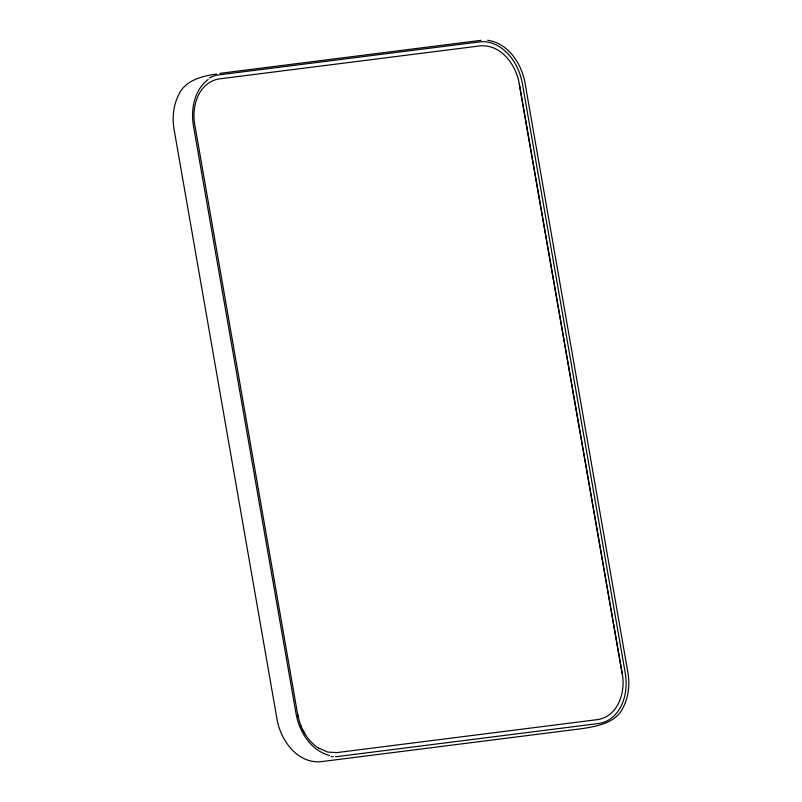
<?xml version="1.0" encoding="UTF-8"?>
<svg xmlns="http://www.w3.org/2000/svg" width="802" height="802" viewBox="0 0 802 802"><rect width="100%" height="100%" fill="white"/><g stroke="black" fill="none" stroke-linecap="round" stroke-linejoin="round"><path stroke-width="1.2" d="M208.199 79.438C194.154 90.024 190.605 109.533 193.482 126.024L296.018 713.519C299.226 731.715 310.805 750.522 329.552 755.524M216.58 73.995C202.194 76.07 185.312 80.13 178.716 94.776C173.222 105.443 172.129 117.944 174.124 129.663L276.931 718.732C280.319 739.935 297.151 763.704 320.88 761.689L582.162 728.627C597.41 726.151 616.147 723.103 623.284 707.224C628.778 696.557 629.871 684.056 627.876 672.337L525.069 83.268C521.721 63.899 508.498 43.348 487.746 40.28M219.838 73.373L481.12 40.311M318.214 747.905L327.787 752.076L336.82 752.597L597.68 719.594C618.462 716.296 625.921 691.364 622.151 673.229L519.335 84.17C516.318 65.243 501.28 44.11 480.107 45.884L219.247 78.897C198.355 82.295 191.197 106.877 194.876 125.222L297.632 714.301L299.557 721.94M318.264 747.935C310.294 742.652 304.449 734.602 300.89 725.79M302.645 729.619L304.65 733.319M299.507 721.94L300.95 725.8M297.682 714.281L298.474 718.081M519.295 84.19L622.101 673.249M209.432 77.904A47.037 34.967 76.8 0 1 218.685 74.907L479.546 41.904A47.037 34.967 76.8 0 1 522.403 83.779L625.209 672.838A47.037 34.967 76.8 0 1 598.513 723.514L337.642 756.527A47.037 34.967 76.8 0 1 335.547 756.707M333.391 756.717A47.037 34.967 76.8 0 1 331.186 756.557"/></g></svg>
